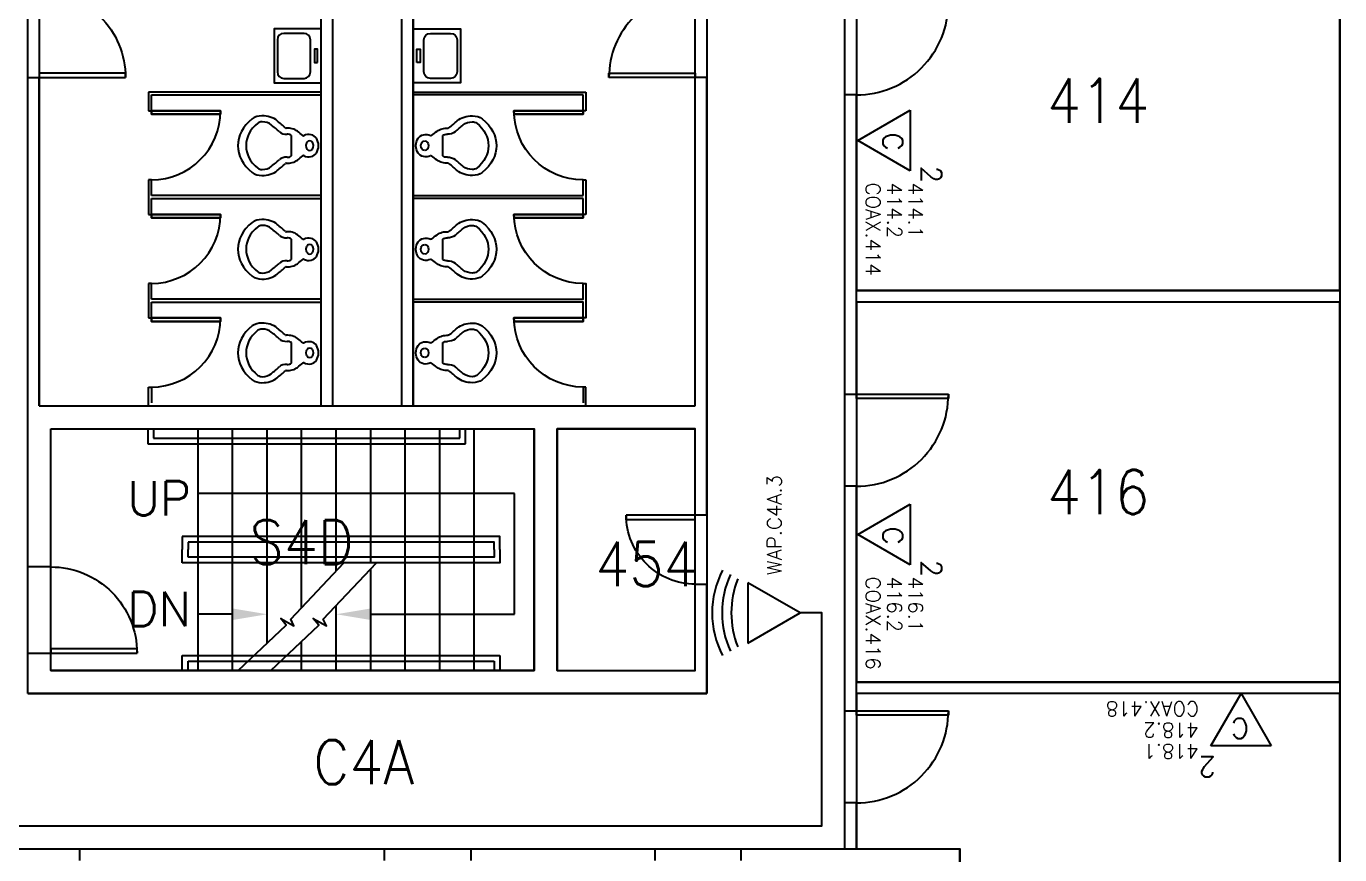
# Model space of a CAD drawing. Header units: inches. Extents: x -460 to 10305, y -938 to 5356.
# Drawn here: x 4267.5 to 4724, y 4198.2 to 4486 of the extents above; entities that cross this region are included whole.
import ezdxf
from ezdxf.enums import TextEntityAlignment as Align

# ---------------------------------------------------------------- set-up
doc = ezdxf.new("R2010")
doc.units = ezdxf.units.IN
doc.header["$MEASUREMENT"] = 0
doc.set_wipeout_variables(frame=1)
doc.linetypes.add('01-0263-04-DWG-BFP-ARCH$0$763', pattern=[5.0001, 5, -0.0001])
for name, color, linetype in [('01-0263-04-DWG-BFP-ARCH$0$SP-AREA', 250, '01-0263-04-DWG-BFP-ARCH$0$763'), ('01-0263-04-DWG-BFP-ARCH$0$SP-DOORS', 5, 'Continuous'), ('01-0263-04-DWG-BFP-ARCH$0$SP-FIXT', 35, 'Continuous'), ('01-0263-04-DWG-BFP-ARCH$0$SP-GUARDRAIL', 150, 'Continuous'), ('01-0263-04-DWG-BFP-ARCH$0$SP-PART', 190, 'Continuous'), ('01-0263-04-DWG-BFP-ARCH$0$SP-RMNO', 7, 'Continuous'), ('01-0263-04-DWG-BFP-ARCH$0$SP-ROOM', 7, 'Continuous'), ('01-0263-04-DWG-BFP-ARCH$0$SP-STAIRS', 1, 'Continuous'), ('01-0263-04-DWG-BFP-ARCH$0$SP-TEXT', 72, 'Continuous'), ('01-0263-04-DWG-BFP-ARCH$0$SP-WALL', 7, 'Continuous'), ('T-Comm-E', 1, 'Continuous'), ('T-Comm-E-Wireless', 1, 'Continuous'), ('T-Comm-Path', 40, 'Continuous')]:
    doc.layers.add(name, color=color, linetype=linetype)
doc.layers.get('01-0263-04-DWG-BFP-ARCH$0$SP-ROOM').off()
doc.styles.add('01-0263-04-DWG-BFP-ARCH$0$ROMANS', font='ROMANS.shx', dxfattribs={"width": 0.9})
doc.styles.add('01-0263-04-DWG-BFP-ARCH$0$STANDARD', font='TXT.shx', dxfattribs={"height": 12})
doc.styles.add('3-32', font='SIMPLEX.shx', dxfattribs={"height": 9})

# ---------------------------------------------------------------- blocks, each defined once
blk = doc.blocks.new('01-0263-04-DWG-BFP-ARCH$0$AE141')
for p, q in [((0.5, 0), (0.451, 0)), ((0.451, 0), (0.451, -1)), ((0.5, -1), (0.451, -1))]:
    blk.add_line(p, q)
blk.add_arc((0.5, 0), 1, 180, 270)
at = {"linetype": 'Continuous'}
for points in [[(0.451, 0), (0.451, -1), (0.451, -1, 1), (0.451, 0, 1)], [(0.5, 0, 1), (0.5, -1, 1), (0.451, -1, 1), (0.451, 0, 1)], [(0.5, 0), (0.5, 0, 1), (0.451, 0, 1), (0.451, 0)], [(0.5, 0), (0.5, -1), (0.451, -0.999), (0.451, 0)], [(0.5, 0), (0.5, -1), (0.5, -1, 1), (0.5, 0, 1)], [(0.5, -1), (0.5, -1, 1), (0.451, -1, 1), (0.451, -0.999)]]:
    blk.add_3dface(points, dxfattribs=at)
blk = doc.blocks.new('01-0263-04-DWG-BFP-ARCH$0$AE131')
for points in [[(0.033, 0, 0.094881), (0.06, -0.116, 0.46744), (0.213, -0.16, -0.365617), (0.226, -0.161, 0.00073), (0.295, -0.233, 0.229331), (0.434, -0.284, -0.24614), (0.443, -0.287, 0.007369), (0.546, -0.405, 0.217549), (0.735, -0.487, 0.180057), (0.857, -0.439, 0.396361), (0.857, 0.452, 0.180057), (0.735, 0.5, 0.217549), (0.546, 0.418, 0.007369), (0.443, 0.301, -0.24614), (0.434, 0.297, 0.229331), (0.295, 0.246, 0.00073), (0.226, 0.174, -0.365617), (0.213, 0.173, 0.46744), (0.06, 0.129, 0.094881), (0.033, 0.013, 0.019983)], [(0.367, 0.177, 0.00073), (0.367, -0.163, 0.229331), (0.424, -0.184, -0.24614), (0.519, -0.223, 0.007369), (0.62, -0.338, 0.217549), (0.733, -0.387, 0.169503), (0.787, -0.367, 0.391333), (0.787, 0.38, 0.169503), (0.733, 0.4, 0.217549), (0.62, 0.351, 0.007369), (0.519, 0.236, -0.24614), (0.424, 0.198, 0.229331), (0.367, 0.177)], [(0.143, 0.085), (0.126, 0.08, 0.106977), (0.109, 0.062, 0.074618), (0.098, 0.035), (0.095, 0.006), (0.099, -0.025, 0.074618), (0.109, -0.049, 0.106977), (0.126, -0.067), (0.143, -0.072), (0.16, -0.067, 0.106977), (0.176, -0.049, 0.074618), (0.186, -0.025), (0.19, 0.006), (0.186, 0.038, 0.074618), (0.176, 0.062, 0.106977), (0.16, 0.08)]]:
    blk.add_lwpolyline(points, format="xyb", close=True)
blk = doc.blocks.new('01-0263-04-DWG-BFP-ARCH$0$S')
for p, q in [((4.13, 17.72, 36), (4.13, 8.71, 36)), ((21.33, 20.6, 36), (7.01, 20.6, 36)), ((24.21, 8.71, 36), (24.21, 17.72, 36)), ((7.01, 5.83, 36), (21.33, 5.83, 36))]:
    blk.add_line(p, q)
at = {"elevation": 36}
for points in [[(2.17, 1.07), (26.17, 1.07), (26.17, 22.07), (2.17, 22.07)], [(11.23, 2.65), (17.11, 2.65), (17.11, 4.11), (11.23, 4.11)]]:
    blk.add_lwpolyline(points, close=True, dxfattribs=at)
for centre, start, end in [((7.01, 17.72, 36), 90, 180), ((21.33, 17.72, 36), 0, 90), ((7.01, 8.71, 36), 180, 270), ((21.33, 8.71, 36), 270, 0)]:
    blk.add_arc(centre, 2.88, start, end)
blk = doc.blocks.new('01-0263-04-DWG-BFP-ARCH$0$DOR00')
at = {"color": 0}
for p, q in [((0, 1), (0, 0)), ((1, 0), (1, 1))]:
    blk.add_line(p, q, dxfattribs=at)
blk = doc.blocks.new('01-0263-04-DWG-BFP-ARCH$0$DOR01')
at = {"color": 0}
for p, q in [((1, 1), (0, 1)), ((0, 1), (0, 0)), ((1, 0), (1, 1)), ((0, 0), (1, 0))]:
    blk.add_line(p, q, dxfattribs=at)
blk = doc.blocks.new('01-0263-04-DWG-BFP-ARCH$0$FMGRM1')
at = {"style": '01-0263-04-DWG-BFP-ARCH$0$ROMANS', "width": 0.9}
for tag, p in [('RMAREA', (0, -0.2836)), ('DATA1', (0, -0.443)), ('DATA2', (0, -0.6024)), ('DATA3', (0, -0.7618)), ('DATA4', (0, -0.9213)), ('DATA5', (0, -1.0807))]:
    blk.add_attdef(tag, text='', height=0.1172, dxfattribs=at).set_placement(p, align=Align.CENTER)
at = {"linetype": 'Continuous'}
blk.add_wipeout([(-0.375, -0.125), (0.375, -0.125), (0.375, 0.125), (-0.375, 0.125)], dxfattribs=at)
at = {"layer": '01-0263-04-DWG-BFP-ARCH$0$SP-RMNO', "style": '01-0263-04-DWG-BFP-ARCH$0$ROMANS', "width": 0.9}
blk.add_attdef('RMNUMB', text='', height=0.16, dxfattribs=at).set_placement((0, 0), align=Align.MIDDLE)
blk = doc.blocks.new('01-0263-04-DWG-BFP-ARCH', base_point=(1295.15, 1353.42))
at = {"layer": '01-0263-04-DWG-BFP-ARCH$0$SP-AREA'}
for points in [[(1527.16, 2407.43), (1479.16, 2407.43), (1479.16, 1533.43), (1811.16, 1533.43), (1811.16, 2461.43), (1479.16, 2461.43), (1479.16, 2407.43), (1527.16, 2407.43), (1763.16, 2407.43), (1763.16, 1587.43), (1527.16, 1587.43), (1527.16, 2407.43)], [(1531.15, 1687.42), (1629.15, 1687.42), (1629.15, 1911.42), (1661.15, 1911.42), (1661.15, 1687.42), (1759.15, 1687.42), (1759.15, 1981.42), (1531.15, 1981.42), (1531.15, 1687.42)]]:
    blk.add_lwpolyline(points, close=True, dxfattribs=at)
at = {"layer": '01-0263-04-DWG-BFP-ARCH$0$SP-AREA', "linetype": 'Continuous'}
for points in [[(1983.16, 1727.43), (1983.16, 1859.43), (1815.16, 1859.43), (1815.16, 1727.43)], [(1983.16, 1591.43), (1983.16, 1723.43), (1815.16, 1723.43), (1815.16, 1591.43)], [(1535.14, 1679.43), (1703.16, 1679.43), (1703.16, 1595.43), (1535.14, 1595.43), (1535.14, 1679.43)], [(1759.16, 1658.05), (1759.16, 1679.43), (1711.16, 1679.43), (1711.16, 1595.43), (1759.16, 1595.43), (1759.16, 1625.43)], [(1851.16, 1365.43), (1983.16, 1365.43), (1983.16, 1587.43), (1815.16, 1587.43), (1815.16, 1533.43), (1851.16, 1533.43)]]:
    blk.add_lwpolyline(points, close=True, dxfattribs=at)
at = {"layer": '01-0263-04-DWG-BFP-ARCH$0$SP-DOORS'}
for points in [[(1531.16, 1831.43, -0.414214), (1561.16, 1801.43, -0.414214)], [(1759.16, 1831.43, 0.414214), (1729.16, 1801.43, 0.414214)], [(1815.16, 1795.43, 0.414214), (1847.16, 1827.43, 0.414214)], [(1815.16, 1659.43, 0.414214), (1847.16, 1691.43, 0.414214)], [(1759.16, 1625.43, -0.414214), (1735.16, 1649.43, -0.414214)], [(1535.16, 1631.43, -0.414214), (1565.16, 1601.43, -0.414214)], [(1815.16, 1549.43, 0.414214), (1847.16, 1581.43, 0.414214)]]:
    blk.add_lwpolyline(points, format="xyb", dxfattribs=at)
at = {"layer": '01-0263-04-DWG-BFP-ARCH$0$SP-GUARDRAIL'}
for p, q in [((1568.88, 1679.43), (1568.88, 1674.21)), ((1570.88, 1679.43), (1570.88, 1676.21)), ((1570.88, 1676.21), (1677.3, 1676.21)), ((1677.3, 1676.21), (1677.3, 1679.43)), ((1679.3, 1674.21), (1679.3, 1679.43)), ((1568.88, 1674.21), (1679.3, 1674.21)), ((1580.87, 1595.43), (1580.87, 1600.64)), ((1580.87, 1600.64), (1691.28, 1600.64)), ((1582.87, 1595.43), (1582.87, 1598.64)), ((1582.87, 1598.64), (1689.28, 1598.64)), ((1689.28, 1598.64), (1689.28, 1595.43)), ((1691.28, 1600.64), (1691.28, 1595.43))]:
    blk.add_line(p, q, dxfattribs=at)
for points in [[(1580.87, 1642.01), (1580.87, 1637.43)], [(1691.28, 1637.43), (1691.28, 1642.01), (1580.87, 1642.01)], [(1582.87, 1640.01), (1582.87, 1637.43)], [(1689.28, 1637.43), (1689.28, 1640.01), (1582.87, 1640.01)], [(1691.28, 1637.43), (1691.28, 1632.84), (1580.87, 1632.84)], [(1580.87, 1632.84), (1580.87, 1637.43)], [(1689.28, 1637.43), (1689.28, 1634.84), (1582.87, 1634.84)], [(1582.87, 1634.84), (1582.87, 1637.43)]]:
    blk.add_lwpolyline(points, dxfattribs=at)
at = {"layer": '01-0263-04-DWG-BFP-ARCH$0$SP-PART'}
for p, q in [((1569.16, 1796.43), (1569.16, 1789.93)), ((1629.16, 1796.43), (1569.16, 1796.43)), ((1570.16, 1795.43), (1629.16, 1795.43)), ((1570.16, 1789.93), (1570.16, 1795.43)), ((1661.16, 1796.43), (1721.16, 1796.43)), ((1720.16, 1795.43), (1661.16, 1795.43)), ((1720.16, 1789.93), (1720.16, 1795.43)), ((1721.16, 1796.43), (1721.16, 1789.93)), ((1569.16, 1789.93), (1570.16, 1789.93)), ((1721.16, 1789.93), (1720.16, 1789.93)), ((1569.16, 1765.93), (1569.16, 1753.93)), ((1570.16, 1765.93), (1569.16, 1765.93)), ((1570.16, 1760.43), (1570.16, 1765.93)), ((1720.16, 1760.43), (1720.16, 1765.93)), ((1720.16, 1765.93), (1721.16, 1765.93)), ((1721.16, 1765.93), (1721.16, 1753.93)), ((1569.16, 1760.43), (1569.16, 1753.93)), ((1629.16, 1760.43), (1570.16, 1760.43)), ((1570.16, 1753.93), (1570.16, 1759.43)), ((1570.16, 1759.43), (1629.16, 1759.43)), ((1661.16, 1760.43), (1720.16, 1760.43)), ((1720.16, 1759.43), (1661.16, 1759.43)), ((1720.16, 1753.93), (1720.16, 1759.43)), ((1569.16, 1753.93), (1570.16, 1753.93)), ((1721.16, 1753.93), (1720.16, 1753.93)), ((1570.16, 1729.93), (1569.16, 1729.93)), ((1569.16, 1729.93), (1569.16, 1717.93)), ((1570.16, 1724.43), (1570.16, 1729.93)), ((1629.16, 1724.43), (1570.16, 1724.43)), ((1570.16, 1717.93), (1570.16, 1723.43)), ((1570.16, 1723.43), (1629.16, 1723.43)), ((1629.16, 1723.43), (1629.16, 1724.43)), ((1569.16, 1717.93), (1570.16, 1717.93)), ((1569.16, 1687.43), (1569.16, 1693.93)), ((1569.16, 1693.93), (1570.16, 1693.93)), ((1570.16, 1693.93), (1570.16, 1688.43)), ((1720.16, 1693.93), (1720.16, 1688.43)), ((1721.16, 1693.93), (1720.16, 1693.93)), ((1721.16, 1687.43), (1721.16, 1693.93))]:
    blk.add_line(p, q, dxfattribs=at)
blk.add_lwpolyline([(1661.16, 1724.43), (1720.16, 1724.43), (1720.16, 1729.93), (1721.16, 1729.93), (1721.16, 1717.93), (1720.16, 1717.93), (1720.16, 1723.43), (1661.16, 1723.43), (1661.16, 1724.43)], dxfattribs=at)
at = {"layer": '01-0263-04-DWG-BFP-ARCH$0$SP-STAIRS'}
for p, q in [((1586.37, 1595.43), (1586.37, 1679.43)), ((1598.37, 1595.43), (1598.37, 1679.43)), ((1610.37, 1604.88), (1610.37, 1679.43)), ((1622.37, 1617.34), (1622.37, 1679.43)), ((1634.37, 1630.02), (1634.37, 1679.43)), ((1646.37, 1632.84), (1646.37, 1679.43)), ((1658.37, 1595.43), (1658.37, 1679.43)), ((1670.37, 1595.43), (1670.37, 1679.43)), ((1682.37, 1595.43), (1682.37, 1679.43)), ((1646.37, 1595.43), (1646.37, 1630.75)), ((1634.37, 1595.43), (1634.37, 1618.07)), ((1622.37, 1595.43), (1622.37, 1605.53))]:
    blk.add_line(p, q, dxfattribs=at)
for points in [[(1600.3, 1595.43), (1617.04, 1611.14), (1615.08, 1613.53), (1619.65, 1610.92), (1618.56, 1613.31), (1637.04, 1632.84)], [(1611.6, 1595.43), (1628.34, 1611.14), (1626.39, 1613.53), (1630.95, 1610.92), (1629.87, 1613.31), (1648.35, 1632.84)]]:
    blk.add_lwpolyline(points, dxfattribs=at)
at = {"layer": '01-0263-04-DWG-BFP-ARCH$0$SP-TEXT'}
for p, q in [((1696.39, 1656.9), (1586.37, 1656.9)), ((1696.39, 1614.98), (1696.39, 1656.9)), ((1598.37, 1614.98), (1586.37, 1614.98)), ((1646.37, 1614.98), (1696.39, 1614.98))]:
    blk.add_line(p, q, dxfattribs=at)
for points in [[(1598.37, 1616.98), (1598.37, 1612.98), (1610.37, 1614.98)], [(1646.37, 1612.98), (1646.37, 1616.98), (1634.37, 1614.98)]]:
    blk.add_solid(points, dxfattribs=at)
at = {"layer": '01-0263-04-DWG-BFP-ARCH$0$SP-WALL'}
for p, q in [((1983.16, 2629.43), (1983.16, 1365.43)), ((1629.16, 1687.43), (1629.16, 1911.43)), ((1633.16, 1687.43), (1633.16, 1907.43)), ((1657.16, 1687.43), (1657.16, 1907.43)), ((1661.16, 1687.43), (1661.16, 1907.43)), ((1527.16, 1631.43), (1527.16, 1801.43)), ((1531.16, 1687.43), (1531.16, 1801.43)), ((1759.16, 1687.43), (1759.16, 1801.43)), ((1763.16, 1649.43), (1763.16, 1801.43)), ((1811.16, 1691.43), (1811.16, 1795.43)), ((1815.16, 1727.43), (1815.16, 1795.43)), ((1983.16, 1727.43), (1815.16, 1727.43)), ((1815.16, 1691.43), (1815.16, 1727.43)), ((1983.16, 1723.43), (1815.16, 1723.43)), ((1531.16, 1687.43), (1759.16, 1687.43)), ((1535.16, 1679.43), (1703.16, 1679.43)), ((1535.16, 1631.43), (1535.16, 1679.43)), ((1703.16, 1595.43), (1703.16, 1679.43)), ((1711.16, 1595.43), (1711.16, 1679.43)), ((1711.16, 1679.43), (1759.16, 1679.43)), ((1759.16, 1649.43), (1759.16, 1679.43)), ((1811.16, 1581.43), (1811.16, 1659.43)), ((1815.16, 1581.43), (1815.16, 1659.43)), ((1759.16, 1595.43), (1759.16, 1625.43)), ((1763.16, 1587.43), (1763.16, 1625.43)), ((1527.16, 1587.43), (1527.16, 1601.43)), ((1535.16, 1595.43), (1535.16, 1601.43)), ((1535.16, 1595.43), (1703.16, 1595.43)), ((1711.16, 1595.43), (1759.16, 1595.43)), ((1983.16, 1591.43), (1815.16, 1591.43)), ((1527.16, 1587.43), (1763.16, 1587.43)), ((1983.16, 1587.43), (1815.16, 1587.43)), ((1811.16, 1533.43), (1811.16, 1549.43)), ((1815.16, 1533.43), (1815.16, 1549.43)), ((1545.16, 1533.43), (1651.16, 1533.43)), ((1681.16, 1533.43), (1745.16, 1533.43)), ((1775.16, 1533.43), (1851.16, 1533.43)), ((1851.16, 1365.43), (1851.16, 1533.43))]:
    blk.add_line(p, q, dxfattribs=at)
at = {"layer": '01-0263-04-DWG-BFP-ARCH$0$SP-DOORS'}
for p, xscale, yscale, zscale in [((1531.16, 1801.43), 30, 1.5, 30), ((1815.16, 1691.43), 32, -1.5, 32), ((1535.16, 1601.43), 30, 1.5, 30), ((1815.16, 1581.43), 32, -1.5, 32)]:
    blk.add_blockref('01-0263-04-DWG-BFP-ARCH$0$DOR01', p, dxfattribs=dict(at, xscale=xscale, yscale=yscale, zscale=zscale))
at = {"layer": '01-0263-04-DWG-BFP-ARCH$0$SP-DOORS', "rotation": 180}
for p, xscale, yscale, zscale in [((1759.16, 1801.43), 30, -1.5, 30), ((1759.16, 1649.43), 24, 1.5, 24)]:
    blk.add_blockref('01-0263-04-DWG-BFP-ARCH$0$DOR01', p, dxfattribs=dict(at, xscale=xscale, yscale=yscale, zscale=zscale))
at = {"layer": '01-0263-04-DWG-BFP-ARCH$0$SP-FIXT'}
for name, p, xscale, yscale, zscale, rotation in [('01-0263-04-DWG-BFP-ARCH$0$S', (1629.99, 1797.93, -28.08), 0.78, 0.78, 0.78, 90), ('01-0263-04-DWG-BFP-ARCH$0$S', (1660.32, 1797.93, -28.08), -0.78, 0.78, 0.78, 270), ('01-0263-04-DWG-BFP-ARCH$0$AE131', (1629.16, 1777.93, -12), 28, 21, 17, 180.0000015352344), ('01-0263-04-DWG-BFP-ARCH$0$AE131', (1661.16, 1777.93, -12), -28, 21, 17, 179.9999984647656), ('01-0263-04-DWG-BFP-ARCH$0$AE131', (1629.16, 1741.93, -12), 28, 21, 17, 180.0000015352344), ('01-0263-04-DWG-BFP-ARCH$0$AE131', (1661.16, 1741.93, -12), -28, 21, 17, 179.9999984647656), ('01-0263-04-DWG-BFP-ARCH$0$AE131', (1629.16, 1705.93, -12), 28, 21, 17, 180.0000015352344), ('01-0263-04-DWG-BFP-ARCH$0$AE131', (1661.16, 1705.93, -12), -28, 21, 17, 179.9999984647656)]:
    blk.add_blockref(name, p, dxfattribs=dict(at, xscale=xscale, yscale=yscale, zscale=zscale, rotation=rotation))
at = {"layer": '01-0263-04-DWG-BFP-ARCH$0$SP-PART', "yscale": 24, "zscale": 60}
for p, xscale, rotation in [((1570.16, 1777.93), 24, 90.00000153523457), ((1720.16, 1777.93), -24, 269.9999984647654), ((1570.16, 1741.93), 24, 90.00000153523457), ((1720.16, 1741.93), -24, 269.9999984647654), ((1570.16, 1705.93), 24, 90.00000153523457), ((1720.16, 1705.93), -24, 269.9999984647654)]:
    blk.add_blockref('01-0263-04-DWG-BFP-ARCH$0$AE141', p, dxfattribs=dict(at, xscale=xscale, rotation=rotation))
at = {"layer": '01-0263-04-DWG-BFP-ARCH$0$SP-WALL'}
for p, xscale, yscale, zscale, rotation in [((1531.16, 1801.43), 30, 4, 30, 90), ((1759.16, 1801.43), 30, -4, 30, 90), ((1815.16, 1827.43), 32, -4.000000000000455, 32, 270), ((1815.16, 1691.43), 32, -4, 32, 270), ((1759.16, 1649.43), 24, 4, 24, 270), ((1535.16, 1601.43), 30, 8, 30, 90), ((1815.16, 1581.43), 32, -4, 32, 270), ((1545.16, 1529.43), 30, -4, 30, 180), ((1681.16, 1529.43), 30, -4, 30, 180)]:
    blk.add_blockref('01-0263-04-DWG-BFP-ARCH$0$DOR00', p, dxfattribs=dict(at, xscale=xscale, yscale=yscale, zscale=zscale, rotation=rotation))
at = {"layer": '01-0263-04-DWG-BFP-ARCH$0$SP-WALL', "xscale": 30, "yscale": 4, "zscale": 30}
blk.add_blockref('01-0263-04-DWG-BFP-ARCH$0$DOR00', (1745.16, 1529.43), dxfattribs=at)
at = {"layer": '01-0263-04-DWG-BFP-ARCH$0$SP-TEXT', "style": '01-0263-04-DWG-BFP-ARCH$0$STANDARD'}
for s, p in [('UP', (1583.92, 1655.25)), ('DN', (1583.92, 1616.82))]:
    blk.add_text(s, height=12, dxfattribs=at).set_placement(p, align=Align.MIDDLE_RIGHT)
at = {"layer": '01-0263-04-DWG-BFP-ARCH$0$SP-ROOM'}
ref = blk.add_blockref('01-0263-04-DWG-BFP-ARCH$0$FMGRM1', (1899.16, 1793.43), dxfattribs=dict(at, xscale=96, yscale=96, zscale=96))
ref.add_attrib('RMNUMB', '414', dxfattribs={"layer": '01-0263-04-DWG-BFP-ARCH$0$SP-RMNO', "height": 15.36, "style": '01-0263-04-DWG-BFP-ARCH$0$ROMANS', "width": 0.9}).set_placement((1899.16, 1793.43), align=Align.MIDDLE)
ref = blk.add_blockref('01-0263-04-DWG-BFP-ARCH$0$FMGRM1', (1899.16, 1657.43), dxfattribs=dict(at, xscale=96, yscale=96, zscale=96))
ref.add_attrib('RMNUMB', '416', dxfattribs={"layer": '01-0263-04-DWG-BFP-ARCH$0$SP-RMNO', "height": 15.36, "style": '01-0263-04-DWG-BFP-ARCH$0$ROMANS', "width": 0.9}).set_placement((1899.16, 1657.43), align=Align.MIDDLE)
ref = blk.add_blockref('01-0263-04-DWG-BFP-ARCH$0$FMGRM1', (1622.37, 1640.01), dxfattribs=dict(at, xscale=96, yscale=96, zscale=96))
ref.add_attrib('RMNUMB', 'S4D', dxfattribs={"layer": '01-0263-04-DWG-BFP-ARCH$0$SP-RMNO', "height": 15.36, "style": '01-0263-04-DWG-BFP-ARCH$0$ROMANS', "width": 0.9}).set_placement((1622.37, 1640.01), align=Align.MIDDLE)
ref = blk.add_blockref('01-0263-04-DWG-BFP-ARCH$0$FMGRM1', (1742.19, 1632.46), dxfattribs=dict(at, xscale=96, yscale=96, zscale=96))
ref.add_attrib('RMNUMB', '454', dxfattribs={"layer": '01-0263-04-DWG-BFP-ARCH$0$SP-RMNO', "height": 15.36, "style": '01-0263-04-DWG-BFP-ARCH$0$ROMANS', "width": 0.9}).set_placement((1742.19, 1632.46), align=Align.MIDDLE)
ref = blk.add_blockref('01-0263-04-DWG-BFP-ARCH$0$FMGRM1', (1643.96, 1563.6), dxfattribs=dict(at, xscale=96, yscale=96, zscale=96))
ref.add_attrib('RMNUMB', 'C4A', dxfattribs={"layer": '01-0263-04-DWG-BFP-ARCH$0$SP-RMNO', "height": 15.36, "style": '01-0263-04-DWG-BFP-ARCH$0$ROMANS', "width": 0.9}).set_placement((1643.96, 1563.6), align=Align.MIDDLE)
blk = doc.blocks.new('WIRELESS')
for p, q in [((10.5, 18.19), (-10.5, 18.19)), ((-10.5, 18.19), (0, 0)), ((0, 0), (10.5, 18.19))]:
    blk.add_line(p, q)
for centre, start, end in [((0, -1.44), 62.4297, 117.5703), ((0, -4.89), 65.5205, 114.4795), ((0, -8.1), 68.4095, 111.5905)]:
    blk.add_arc(centre, 32.08, start, end)
at = {"style": '3-32', "flags": 1}
for tag, p in [('RM_NUMBER', (50.85, 153.68)), ('UTP_CATEGORY', (50.85, 140.31)), ('QUANTITY_UTP', (50.85, 127.18)), ('WIRELESS_OUTLET_LOCATION', (50.85, 114.16)), ('TELECOMM_ROOM', (50.85, 100.31)), ('QTY_COAX', (50.33, 74.2)), ('POS_2', (166.1, 63.3)), ('POS_3', (166.1, 55.3)), ('POS_4', (166.1, 46.8)), ('POS_5', (166.1, 38.67)), ('POS_6', (166.1, 30.05))]:
    blk.add_attdef(tag, p, '', height=5, dxfattribs=at)
at = {"flags": 1}
for tag, p in [('SERIAL_NUMBER', (51.84, 50.25)), ('MAC_ADDRESS', (51.84, 26.25)), ('ELEVATION', (51.84, 2.25)), ('WO_NUMBER', (53.96, -25.57))]:
    blk.add_attdef(tag, text='', height=5, dxfattribs=at).set_placement(p, align=Align.BOTTOM_LEFT)
at = {"style": '3-32'}
blk.add_attdef('POS_1', (13.17, 6.52), '', height=5, dxfattribs=at)
blk = doc.blocks.new('VOICE(1)DATA(1)COAX(1)')
for p, q in [((0, 0), (-10.5, 18.19)), ((-10.5, 18.19), (10.5, 18.19)), ((10.5, 18.19), (0, 0))]:
    blk.add_line(p, q)
at = {"char_height": 7, "attachment_point": 1, "style": '3-32'}
for s, insert, width in [('2', (8.78, 29.02), 11.7808), ('C', (-2.75, 15.62), 12.7033)]:
    blk.add_mtext(s, dxfattribs=dict(at, insert=insert, width=width))
at = {"style": '3-32', "flags": 1}
for tag, p in [('RM_NUMBER', (92.08, 138.94)), ('UTP_CATEGORY', (92.08, 125.57)), ('QUANTITY_UTP', (92.08, 112.44)), ('WIRELESS_OUTLET_LOCATION', (92.08, 99.43)), ('TELECOMM_ROOM', (92.08, 85.57)), ('QTY_COAX', (91.33, 59.47)), ('POS_4', (202.73, 34.3)), ('POS_5', (202.73, 26.05)), ('POS_6', (202.73, 17.55))]:
    blk.add_attdef(tag, p, '', height=5, dxfattribs=at)
at = {"flags": 1}
blk.add_attdef('WO_NUMBER', text='', height=5, dxfattribs=at).set_placement((90.2, 43.13), align=Align.BOTTOM_LEFT)
at = {"style": '3-32'}
for tag, p in [('POS_1', (14.63, 17.54)), ('POS_2', (14.64, 10.22)), ('POS_3', (14.62, 2.8))]:
    blk.add_attdef(tag, p, '', height=5, dxfattribs=at)

msp = doc.modelspace()

# ---------------------------------------------------------------- block references
msp.add_blockref('01-0263-04-DWG-BFP-ARCH', (4035.96, 4020.15))

# ---------------------------------------------------------------- next in the draw order: linework, layer by layer
at = {"layer": 'T-Comm-Path'}
msp.add_lwpolyline([(4272.23, 4707.06), (4223.96, 4707.06), (4223.96, 4208.15), (4543.96, 4208.15), (4543.96, 4282.18), (4536.49, 4282.18)], dxfattribs=at)

# ---------------------------------------------------------------- next in the draw order: block references
at = {"layer": 'T-Comm-E'}
for p, rotation, values in [((4556.5, 4446.33), 270, {'POS_1': '414.1', 'POS_2': '414.2', 'POS_3': 'COAX.414'}), ((4556.5, 4309.42), 270, {'POS_1': '416.1', 'POS_2': '416.2', 'POS_3': 'COAX.416'}), ((4689.67, 4254.15), 180, {'POS_1': '418.1', 'POS_2': '418.2', 'POS_3': 'COAX.418'})]:
    msp.add_blockref('VOICE(1)DATA(1)COAX(1)', p, dxfattribs=dict(at, rotation=rotation)).add_auto_attribs(values)
at = {"layer": 'T-Comm-E-Wireless', "rotation": 90}
msp.add_blockref('WIRELESS', (4536.49, 4282.18), dxfattribs=at).add_auto_attribs({'POS_1': 'WAP.C4A.3'})

doc.saveas('drawing.dxf')
